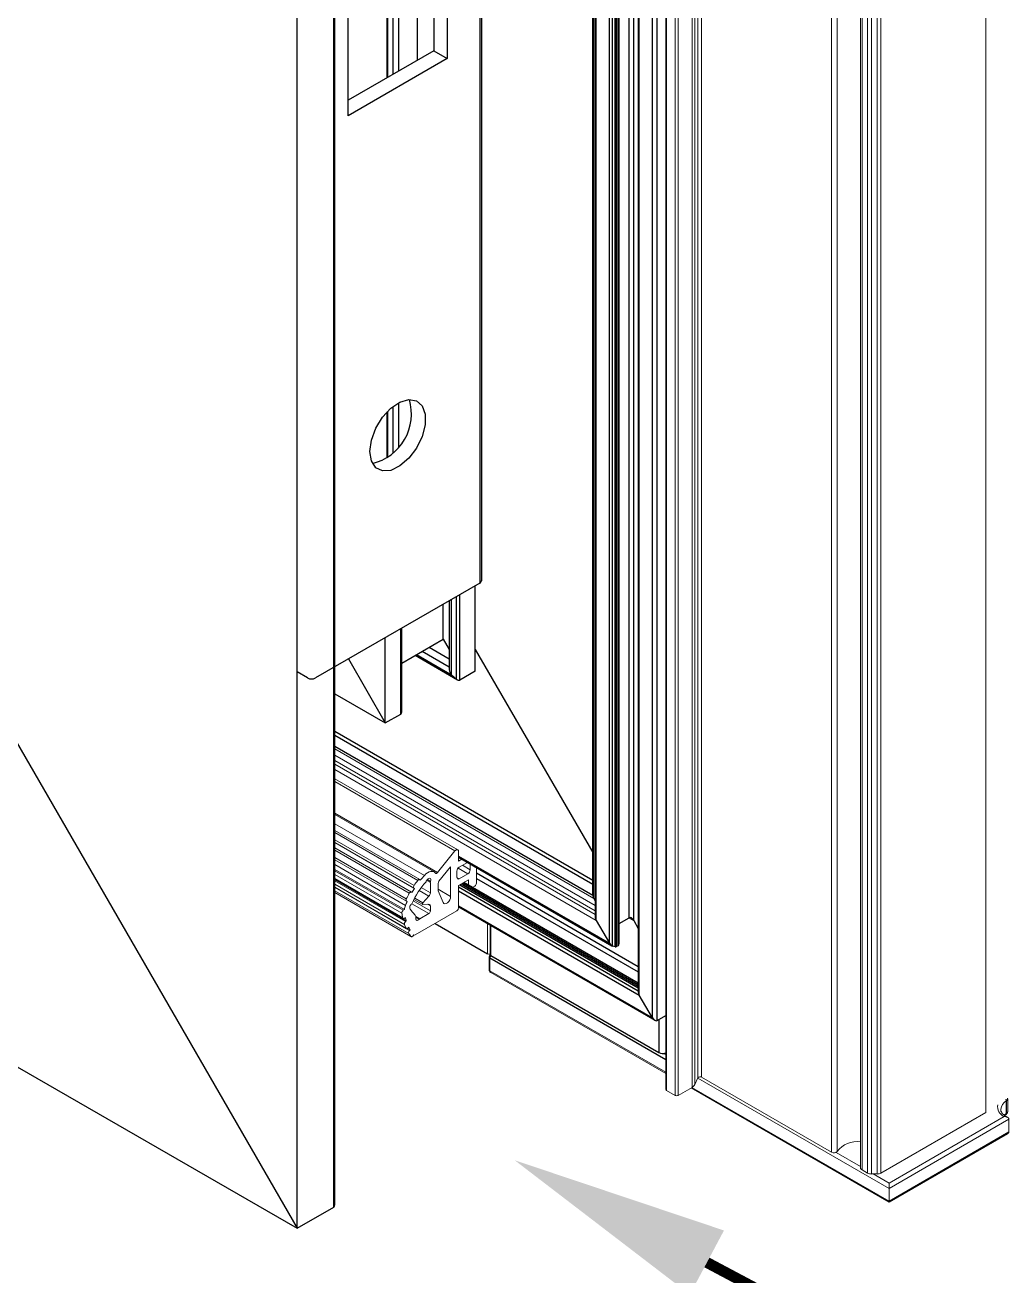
# Model space of a CAD drawing. Header units: millimetres. Extents: x 221 to 2771, y 196 to 840.
# Drawn here: x 2630.76 to 2666.39, y 700.56 to 745.87 of the extents above; entities that cross this region are included whole.
import ezdxf

# ---------------------------------------------------------------- set-up
doc = ezdxf.new("R2010")
doc.units = ezdxf.units.MM

# ---------------------------------------------------------------- blocks, each defined once
blk = doc.blocks.new('Yön Görseli')
at = {"color": 32, "const_width": 0.5}
blk.add_lwpolyline([(1544.066, -90.161), (1544.066, -99.975)], dxfattribs=at)
at = {"color": 32}
blk.add_solid([(1545.732, -99.975), (1542.399, -99.975), (1544.066, -109.975)], dxfattribs=at)
blk = doc.blocks.new('İS.GR.3D')
at = {"color": 252, "linetype": 'Continuous'}
for p, q in [((2666.2, 2381.307), (2666.559, 2381.515)), ((2666.2, 2381.202), (2666.2, 2381.307)), ((2666.559, 2381.515), (2666.729, 2381.515)), ((2666.729, 2381.515), (2667.405, 2381.125)), ((2666.467, 2381.047), (2666.2, 2381.202)), ((2666.2, 2381.202), (2666.2, 2375.08)), ((2666.681, 2381.016), (2666.467, 2381.047)), ((2666.467, 2381.047), (2666.467, 2374.926)), ((2666.839, 2380.924), (2666.681, 2381.016)), ((2666.681, 2381.016), (2666.681, 2374.943)), ((2666.9, 2380.798), (2666.839, 2380.924)), ((2666.839, 2380.924), (2666.839, 2375.035)), ((2669.932, 2379.048), (2666.9, 2380.798)), ((2666.9, 2380.798), (2666.9, 2375.07)), ((2667.405, 2381.125), (2667.454, 2381.033)), ((2667.454, 2381.033), (2670.413, 2379.325)), ((2669.503, 2378.8), (2669.932, 2379.048)), ((2670.413, 2379.325), (2670.565, 2379.301)), ((2670.565, 2379.301), (2672.827, 2377.996)), ((2669.467, 2376.453), (2669.467, 2378.75)), ((2669.678, 2378.473), (2669.479, 2378.721)), ((2669.479, 2378.721), (2669.479, 2376.46)), ((2670.553, 2378.844), (2669.875, 2378.453)), ((2671.996, 2378.011), (2670.553, 2378.844)), ((2670.553, 2378.844), (2670.553, 2377.08)), ((2660.488, 2378.011), (2660.847, 2378.218)), ((2660.847, 2378.218), (2661.018, 2378.218)), ((2661.018, 2378.218), (2661.292, 2378.06)), ((2669.678, 2378.473), (2669.678, 2376.575)), ((2669.875, 2378.453), (2669.875, 2376.689)), ((2660.488, 2377.913), (2660.488, 2378.011)), ((2661.164, 2377.523), (2660.488, 2377.913)), ((2661.292, 2378.06), (2661.347, 2377.937)), ((2661.347, 2377.937), (2661.505, 2377.846)), ((2661.505, 2377.846), (2661.724, 2377.811)), ((2661.724, 2377.811), (2664.756, 2376.061)), ((2672.827, 2377.83), (2666.873, 2374.394)), ((2671.235, 2377.572), (2671.996, 2378.011)), ((2672.827, 2377.83), (2672.827, 2327.992)), ((2672.886, 2377.927), (2672.886, 2328.075)), ((2661.322, 2377.495), (2661.164, 2377.523)), ((2664.282, 2375.787), (2661.322, 2377.495)), ((2661.322, 2377.495), (2661.322, 2377.432)), ((2667.405, 2375.263), (2671.32, 2377.523)), ((2671.32, 2377.523), (2671.235, 2377.572)), ((2671.235, 2377.572), (2671.235, 2377.473)), ((2664.756, 2376.061), (2665.185, 2376.308)), ((2665.323, 2376.322), (2665.753, 2376.207)), ((2665.787, 2376.094), (2665.116, 2375.706)), ((2665.787, 2376.094), (2665.787, 2375.318)), ((2665.823, 2376.143), (2665.823, 2375.298)), ((2664.324, 2375.699), (2664.282, 2375.787)), ((2664.282, 2375.787), (2664.282, 2371.576)), ((2666.586, 2374.394), (2664.324, 2375.699)), ((2664.324, 2375.699), (2664.324, 2371.552)), ((2665.116, 2375.706), (2666.559, 2374.873)), ((2666.559, 2374.873), (2667.32, 2375.312)), ((2667.32, 2375.312), (2667.405, 2375.263)), ((2666.586, 2374.394), (2666.586, 2370.552)), ((2666.873, 2374.394), (2666.873, 2371.089)), ((2669.467, 2367.888), (2669.467, 2369.556)), ((2669.479, 2369.568), (2669.479, 2367.896)), ((2669.678, 2369.748), (2669.678, 2368.062)), ((2669.875, 2369.879), (2669.875, 2368.279)), ((2668.053, 2355.049), (2671.647, 2357.123)), ((2671.159, 2356.842), (2671.159, 2347.277)), ((2671.647, 2357.123), (2671.647, 2346.996)), ((2670.553, 2356.492), (2670.553, 2346.927)), ((2669.479, 2355.872), (2669.479, 2346.307)), ((2669.678, 2355.987), (2669.678, 2346.423)), ((2669.875, 2356.1), (2669.875, 2346.536)), ((2669.467, 2346.301), (2669.467, 2355.865)), ((2668.053, 2344.922), (2668.053, 2355.049)), ((2671.159, 2347.277), (2668.053, 2345.485)), ((2671.159, 2347.277), (2671.647, 2346.996)), ((2671.647, 2346.996), (2668.053, 2344.922)), ((2669.467, 2332.529), (2669.467, 2334.197)), ((2669.479, 2334.209), (2669.479, 2332.537)), ((2669.678, 2334.389), (2669.678, 2332.703)), ((2669.875, 2334.519), (2669.875, 2332.92)), ((2672.827, 2327.992), (2666.873, 2324.556)), ((2666.586, 2324.556), (2666.207, 2324.774))]:
    blk.add_line(p, q, dxfattribs=at)
at = {"color": 252, "linetype": 'Continuous', "flags": 128}
for points in [[(2669.479, 2378.721), (2669.472, 2378.731), (2669.468, 2378.741), (2669.467, 2378.752), (2669.469, 2378.763), (2669.474, 2378.773), (2669.481, 2378.783), (2669.491, 2378.792), (2669.503, 2378.8)], [(2665.753, 2376.207), (2665.777, 2376.198), (2665.798, 2376.186), (2665.813, 2376.172), (2665.821, 2376.156), (2665.823, 2376.139), (2665.818, 2376.122), (2665.805, 2376.107), (2665.787, 2376.094)], [(2668.844, 2368.122), (2668.898, 2368.53), (2669.056, 2368.958), (2669.299, 2369.357), (2669.603, 2369.686), (2669.933, 2369.908), (2670.254, 2370), (2670.531, 2369.951), (2670.735, 2369.766), (2670.842, 2369.466), (2670.842, 2369.084), (2670.735, 2368.66), (2670.531, 2368.241), (2670.254, 2367.871), (2669.933, 2367.592), (2669.603, 2367.433), (2669.299, 2367.412), (2669.056, 2367.53), (2668.898, 2367.776), (2668.844, 2368.122)], [(2668.844, 2332.762), (2668.898, 2333.171), (2669.056, 2333.598), (2669.299, 2333.998), (2669.603, 2334.327), (2669.933, 2334.549), (2670.254, 2334.64), (2670.531, 2334.591), (2670.735, 2334.407), (2670.842, 2334.107), (2670.842, 2333.724), (2670.735, 2333.3), (2670.531, 2332.881), (2670.254, 2332.512), (2669.933, 2332.233), (2669.603, 2332.074), (2669.299, 2332.052), (2669.056, 2332.171), (2668.898, 2332.416), (2668.844, 2332.762)]]:
    blk.add_lwpolyline(points, dxfattribs=at)
at = {"color": 252, "linetype": 'Continuous'}
for centre, radius, start, end in [((2669.791, 2378.603), 0.172, 229.011, 299.3253), ((2672.795, 2377.913), 0.0887, 290.7714, 69.2286), ((2665.272, 2376.139), 0.191, 74.5658, 117.0978), ((2666.729, 2374.671), 0.313, 242.616, 297.384), ((2668.508, 2369.476), 1.842, 283.4786, 16.539), ((2668.508, 2334.117), 1.842, 283.4786, 16.539), ((2672.784, 2328.085), 0.102, 294.3654, 354.301), ((2666.729, 2324.833), 0.313, 242.616, 297.384)]:
    blk.add_arc(centre, radius, start, end, dxfattribs=at)

msp = doc.modelspace()

# ---------------------------------------------------------------- linework, layer by layer
at = {"color": 252, "linetype": 'Continuous'}
for p, q in [((2651.326, 714.357), (2651.326, 776.737)), ((2651.362, 714.239), (2651.362, 776.688)), ((2652.634, 713.537), (2652.634, 776.704)), ((2652.804, 713.439), (2652.804, 776.704)), ((2651.411, 776.362), (2651.411, 713.557)), ((2651.446, 713.439), (2651.446, 776.313)), ((2651.923, 712.614), (2651.923, 776.037)), ((2652.039, 712.511), (2652.039, 776.02)), ((2652.128, 712.487), (2652.128, 776.033)), ((2652.182, 712.492), (2652.182, 776.051)), ((2652.238, 712.524), (2652.238, 776.084)), ((2652.274, 712.602), (2652.274, 776.133)), ((2652.971, 775.461), (2652.971, 710.855)), ((2653.006, 710.737), (2653.006, 775.412)), ((2653.483, 709.912), (2653.483, 775.137)), ((2653.653, 709.814), (2653.653, 775.137)), ((2641.943, 703.054), (2641.943, 768.377)), ((2641.978, 703.131), (2641.978, 768.426)), ((2640.614, 702.286), (2640.614, 767.61)), ((2621.295, 735.746), (2640.614, 702.286)), ((2584.045, 734.943), (2640.614, 702.286)), ((2647.062, 722.469), (2647.062, 725.561)), ((2646.211, 722.337), (2646.211, 725.07)), ((2646.39, 722.179), (2646.39, 725.173)), ((2646.505, 722.148), (2646.505, 725.239)), ((2645.903, 723.629), (2645.903, 724.892)), ((2646.122, 725.018), (2646.122, 722.522)), ((2643.81, 720.592), (2643.81, 723.684)), ((2644.367, 720.913), (2644.367, 724.005)), ((2644.402, 720.991), (2644.402, 724.025)), ((2644.402, 722.762), (2645.903, 723.629)), ((2645.394, 723.335), (2646.122, 722.914)), ((2645.903, 723.629), (2646.122, 723.249)), ((2647.062, 723.253), (2651.326, 715.894)), ((2642.471, 722.911), (2643.81, 720.592)), ((2644.886, 723.042), (2646.421, 722.156)), ((2644.89, 723.044), (2646.39, 722.179)), ((2644.938, 723.072), (2646.211, 722.337)), ((2645.139, 723.188), (2646.122, 722.62)), ((2646.211, 722.337), (2646.39, 722.179)), ((2647.062, 722.469), (2646.505, 722.148)), ((2641.978, 721.649), (2643.81, 720.592)), ((2643.81, 720.592), (2644.367, 720.913)), ((2651.326, 714.888), (2641.978, 720.284)), ((2641.978, 720.146), (2651.326, 714.749)), ((2641.978, 719.754), (2651.326, 714.357)), ((2646.458, 715.768), (2651.923, 712.614)), ((2646.458, 715.728), (2652.008, 712.524)), ((2647.109, 715.159), (2652.971, 711.775)), ((2646.458, 714.651), (2652.971, 710.891)), ((2646.503, 714.728), (2652.971, 710.994)), ((2646.557, 714.759), (2652.971, 711.056)), ((2646.614, 714.792), (2652.971, 711.121)), ((2652.971, 711.162), (2646.649, 714.812)), ((2647.109, 714.963), (2652.971, 711.579)), ((2646.458, 714.517), (2653.006, 710.737)), ((2651.362, 714.239), (2651.411, 714.153)), ((2646.458, 713.967), (2653.483, 709.912)), ((2646.458, 713.926), (2653.568, 709.822)), ((2645.609, 713.33), (2647.515, 712.23)), ((2651.446, 713.439), (2651.923, 712.614)), ((2652.274, 713.328), (2652.634, 713.537)), ((2652.634, 713.537), (2652.804, 713.439)), ((2652.804, 713.439), (2652.971, 713.149)), ((2652.128, 712.487), (2652.039, 712.511)), ((2652.238, 712.524), (2652.182, 712.492)), ((2653.969, 708.395), (2647.597, 712.073)), ((2647.628, 712.164), (2653.709, 708.654)), ((2653.483, 709.912), (2653.006, 710.737)), ((2653.653, 709.814), (2653.969, 709.996)), ((2653.709, 709.846), (2653.709, 708.654)), ((2653.909, 708.625), (2653.969, 708.591)), ((2640.614, 702.286), (2641.943, 703.054))]:
    msp.add_line(p, q, dxfattribs=at)
at = {"color": 21, "linetype": 'Continuous', "lineweight": 15}
for p, q in [((2655.131, 773.058), (2655.131, 707.735)), ((2655.265, 773.079), (2655.265, 707.756)), ((2653.969, 772.638), (2653.969, 707.315)), ((2653.992, 772.606), (2653.992, 707.282)), ((2654.916, 772.714), (2654.916, 707.391)), ((2655.019, 772.818), (2655.019, 707.495)), ((2654.303, 772.426), (2654.303, 707.103)), ((2654.416, 772.426), (2654.416, 707.103)), ((2665.56, 771.806), (2665.56, 706.482)), ((2659.971, 770.362), (2659.971, 705.039)), ((2660.172, 770.395), (2660.172, 705.072)), ((2661.014, 769.808), (2661.014, 704.485)), ((2661.073, 769.726), (2661.073, 704.403)), ((2661.273, 769.611), (2661.273, 704.288)), ((2661.414, 769.577), (2661.414, 704.254)), ((2661.617, 769.577), (2661.617, 704.254)), ((2661.759, 769.611), (2661.759, 704.288)), ((2654.416, 707.103), (2654.916, 707.391)), ((2655.019, 707.495), (2655.131, 707.735)), ((2655.265, 707.756), (2659.971, 705.039)), ((2653.992, 707.282), (2654.303, 707.103)), ((2661.759, 704.288), (2665.56, 706.482)), ((2660.13, 705.034), (2661.014, 704.523)), ((2661.073, 704.403), (2661.273, 704.288)), ((2661.414, 704.254), (2661.617, 704.254))]:
    msp.add_line(p, q, dxfattribs=at)
at = {"color": 8, "linetype": 'Continuous', "lineweight": 15}
for p, q in [((2641.978, 719.656), (2651.362, 714.239)), ((2641.978, 719.427), (2651.411, 713.982)), ((2641.978, 719.231), (2651.411, 713.786)), ((2641.978, 719.101), (2651.411, 713.655)), ((2641.978, 718.905), (2651.446, 713.439))]:
    msp.add_line(p, q, dxfattribs=at)
at = {"color": 35, "linetype": 'Continuous', "lineweight": 15}
for p, q in [((2646.433, 715.998), (2641.978, 718.57)), ((2641.978, 718.467), (2646.331, 715.954)), ((2641.978, 717.321), (2645.701, 715.171)), ((2645.575, 715.196), (2641.978, 717.272)), ((2641.978, 716.944), (2645.227, 715.069)), ((2645.054, 714.919), (2641.978, 716.695)), ((2641.978, 716.623), (2644.984, 714.888)), ((2641.978, 716.364), (2644.852, 714.704)), ((2641.978, 716.26), (2644.843, 714.606)), ((2641.978, 716.256), (2644.861, 714.592)), ((2641.978, 716.073), (2644.758, 714.468)), ((2641.978, 715.979), (2644.677, 714.421)), ((2641.978, 715.716), (2644.57, 714.219)), ((2641.978, 715.634), (2644.575, 714.135)), ((2646.331, 715.954), (2645.701, 715.171)), ((2646.458, 715.584), (2646.458, 715.943)), ((2646.583, 715.656), (2646.458, 715.584)), ((2646.486, 715.371), (2646.781, 715.542)), ((2641.978, 715.46), (2644.539, 713.982)), ((2641.978, 715.287), (2644.499, 713.832)), ((2641.978, 715.237), (2644.46, 713.805)), ((2641.978, 715.106), (2644.411, 713.702)), ((2645.751, 714.856), (2646.175, 715.384)), ((2646.175, 715.384), (2646.175, 714.308)), ((2646.401, 714.996), (2646.401, 715.225)), ((2646.442, 715.332), (2646.797, 715.126)), ((2646.486, 714.947), (2646.797, 715.126)), ((2646.599, 715.437), (2646.882, 715.273)), ((2646.882, 715.273), (2646.882, 715.483)), ((2647.109, 714.784), (2647.109, 715.352)), ((2641.978, 714.954), (2644.439, 713.533)), ((2641.978, 714.939), (2644.455, 713.509)), ((2641.978, 714.918), (2644.568, 713.423)), ((2641.978, 714.879), (2644.542, 713.398)), ((2641.978, 714.753), (2644.505, 713.294)), ((2641.978, 714.645), (2644.56, 713.155)), ((2641.978, 714.638), (2644.572, 713.14)), ((2641.978, 714.635), (2644.684, 713.073)), ((2644.843, 714.606), (2644.861, 714.592)), ((2645.077, 714.892), (2645.063, 714.911)), ((2645.11, 714.627), (2645.44, 714.437)), ((2645.312, 714.89), (2645.44, 714.816)), ((2645.331, 714.919), (2645.447, 714.853)), ((2645.44, 714.816), (2645.44, 714.437)), ((2645.723, 714.506), (2645.723, 714.783)), ((2646.401, 714.996), (2646.486, 714.947)), ((2646.458, 714.702), (2646.826, 714.914)), ((2646.458, 713.885), (2646.458, 714.702)), ((2646.826, 714.914), (2646.826, 714.71)), ((2646.96, 714.632), (2647.052, 714.686)), ((2641.978, 714.517), (2644.659, 712.969)), ((2641.978, 714.451), (2644.738, 712.858)), ((2641.978, 714.449), (2644.746, 712.851)), ((2644.777, 714.456), (2644.758, 714.468)), ((2644.848, 714.203), (2645.165, 714.02)), ((2644.873, 714.25), (2645.173, 714.077)), ((2645.038, 714.523), (2645.391, 714.32)), ((2645.173, 714.077), (2645.391, 714.32)), ((2645.723, 714.57), (2646.175, 714.308)), ((2645.723, 714.506), (2645.902, 714.09)), ((2644.499, 713.832), (2644.46, 713.805)), ((2644.581, 714.132), (2644.603, 714.127)), ((2644.722, 713.839), (2644.716, 713.843)), ((2644.716, 713.843), (2644.72, 713.84)), ((2644.737, 713.815), (2644.894, 713.628)), ((2644.768, 714.043), (2645.383, 713.688)), ((2644.818, 714.145), (2645.44, 713.786)), ((2644.887, 712.913), (2646.401, 713.787)), ((2645.173, 714.018), (2645.391, 714.026)), ((2645.338, 714.024), (2645.44, 713.966)), ((2645.44, 713.966), (2645.44, 713.786)), ((2644.511, 713.526), (2644.534, 713.547)), ((2644.568, 713.423), (2644.542, 713.398)), ((2644.915, 713.578), (2645.055, 713.498)), ((2644.917, 713.546), (2645.032, 713.48)), ((2645.055, 713.498), (2645.383, 713.688)), ((2644.622, 713.151), (2644.708, 713.101)), ((2644.638, 713.166), (2644.66, 713.192)), ((2644.708, 713.101), (2644.684, 713.073)), ((2644.819, 712.886), (2644.84, 712.915)), ((2644.839, 712.914), (2644.847, 712.909))]:
    msp.add_line(p, q, dxfattribs=at)
at = {"color": 0, "linetype": 'Continuous', "lineweight": 15}
for p, q in [((2647.515, 713.316), (2647.515, 712.23)), ((2647.605, 713.264), (2647.605, 712.197)), ((2647.628, 713.251), (2647.628, 712.164)), ((2647.573, 712.106), (2647.573, 711.648)), ((2647.597, 711.616), (2647.597, 712.073)), ((2647.597, 711.616), (2653.969, 707.937)), ((2647.63, 711.556), (2653.969, 707.897)), ((2654.88, 707.371), (2662.05, 703.232)), ((2654.915, 707.391), (2662.05, 703.272)), ((2662.05, 703.729), (2655.127, 707.726)), ((2666.308, 706.908), (2666.294, 706.899)), ((2666.294, 706.441), (2666.294, 706.899)), ((2666.308, 706.451), (2666.308, 706.908)), ((2666.347, 706.511), (2666.347, 706.969)), ((2666.294, 706.441), (2666.308, 706.451)), ((2662.05, 703.925), (2666.221, 706.333)), ((2666.394, 706.237), (2662.05, 703.729)), ((2666.221, 706.385), (2666.294, 706.441)), ((2666.269, 706.387), (2666.284, 706.396)), ((2666.394, 705.78), (2666.394, 706.237)), ((2662.05, 703.272), (2666.394, 705.78)), ((2662.05, 703.232), (2666.342, 705.709)), ((2661.481, 704.254), (2662.05, 703.925)), ((2662.05, 703.272), (2662.05, 703.729))]:
    msp.add_line(p, q, dxfattribs=at)
at = {"color": 35, "linetype": 'Continuous', "lineweight": 15, "flags": 128}
for points in [[(2646.458, 715.943), (2646.455, 715.967), (2646.447, 715.985), (2646.433, 715.998), (2646.416, 716.003), (2646.395, 716.001), (2646.373, 715.992), (2646.351, 715.976), (2646.331, 715.954)], [(2645.624, 715.15), (2645.591, 715.185), (2645.55, 715.207), (2645.502, 715.216), (2645.45, 715.212), (2645.394, 715.194), (2645.337, 715.163), (2645.281, 715.121), (2645.227, 715.069)], [(2645.701, 715.171), (2645.691, 715.16), (2645.68, 715.151), (2645.669, 715.144), (2645.658, 715.14), (2645.648, 715.138), (2645.639, 715.14), (2645.63, 715.144), (2645.624, 715.15)], [(2645.063, 714.911), (2645.056, 714.918), (2645.048, 714.922), (2645.038, 714.923), (2645.027, 714.921), (2645.016, 714.916), (2645.005, 714.909), (2644.994, 714.899), (2644.984, 714.888)], [(2645.447, 714.853), (2645.457, 714.893), (2645.455, 714.929), (2645.442, 714.955), (2645.419, 714.967), (2645.389, 714.963), (2645.357, 714.945), (2645.327, 714.914), (2645.304, 714.875)], [(2644.57, 714.219), (2644.564, 714.205), (2644.56, 714.19), (2644.558, 714.176), (2644.559, 714.163), (2644.561, 714.152), (2644.566, 714.143), (2644.573, 714.136), (2644.581, 714.132)], [(2644.758, 714.468), (2644.749, 714.471), (2644.739, 714.472), (2644.728, 714.469), (2644.717, 714.464), (2644.706, 714.456), (2644.695, 714.446), (2644.685, 714.434), (2644.677, 714.421)], [(2645.902, 714.09), (2645.928, 714.057), (2645.966, 714.044), (2646.012, 714.053), (2646.06, 714.082), (2646.106, 714.128), (2646.143, 714.186), (2646.167, 714.248), (2646.175, 714.308)], [(2644.751, 714.022), (2644.731, 714), (2644.715, 713.974), (2644.703, 713.946), (2644.695, 713.918), (2644.694, 713.892), (2644.697, 713.869), (2644.706, 713.852), (2644.72, 713.84)], [(2645.173, 714.077), (2645.167, 714.068), (2645.161, 714.058), (2645.158, 714.048), (2645.157, 714.038), (2645.158, 714.029), (2645.161, 714.023), (2645.167, 714.019), (2645.173, 714.018)], [(2644.439, 713.533), (2644.443, 713.522), (2644.449, 713.514), (2644.457, 713.508), (2644.466, 713.506), (2644.477, 713.506), (2644.488, 713.51), (2644.5, 713.517), (2644.511, 713.526)], [(2644.915, 713.521), (2644.914, 713.493), (2644.919, 713.47), (2644.929, 713.453), (2644.945, 713.443), (2644.965, 713.441), (2644.987, 713.447), (2645.01, 713.46), (2645.032, 713.48)], [(2644.56, 713.155), (2644.566, 713.146), (2644.573, 713.14), (2644.582, 713.137), (2644.593, 713.137), (2644.604, 713.14), (2644.615, 713.146), (2644.627, 713.155), (2644.638, 713.166)], [(2644.738, 712.858), (2644.745, 712.851), (2644.754, 712.848), (2644.764, 712.847), (2644.775, 712.85), (2644.786, 712.855), (2644.798, 712.863), (2644.809, 712.873), (2644.819, 712.886)]]:
    msp.add_lwpolyline(points, dxfattribs=at)
at = {"color": 0, "linetype": 'Continuous', "lineweight": 15, "flags": 128}
for points in [[(2666.347, 706.969), (2666.338, 706.938), (2666.308, 706.908)], [(2666.308, 706.451), (2666.338, 706.481), (2666.347, 706.511)], [(2662.05, 703.925), (2662.05, 703.904), (2662.05, 703.88), (2662.05, 703.854), (2662.05, 703.827), (2662.05, 703.8), (2662.05, 703.774), (2662.05, 703.75), (2662.05, 703.729)], [(2662.05, 703.272), (2662.05, 703.255), (2662.05, 703.242), (2662.05, 703.234), (2662.05, 703.232), (2662.05, 703.232)]]:
    msp.add_lwpolyline(points, dxfattribs=at)
at = {"color": 35, "linetype": 'Continuous', "lineweight": 15}
for centre, radius, start, end in [((2647.834, 712.695), 3.525, 137.6818, 141.4542), ((2646.586, 715.216), 0.184, 122.6058, 177.3946), ((2646.698, 715.282), 0.184, 302.6054, 357.3942), ((2647.742, 712.699), 3.262, 138.9301, 155.3229), ((2644.91, 714.65), 0.08, 136.8661, 213.1879), ((2648.137, 712.481), 3.967, 142.6497, 145.9075), ((2645.18, 714.932), 0.136, 318.9302, 335.4388), ((2645.543, 714.814), 0.104, 158.4134, 178.9327), ((2645.845, 714.777), 0.123, 140.2281, 177.3598), ((2646.453, 714.987), 0.0524, 170.7867, 309.2025), ((2646.986, 714.789), 0.123, 302.605, 357.395), ((2648.22, 712.424), 4.068, 150.5949, 153.8024), ((2648.106, 712.49), 3.867, 147.0694, 149.4382), ((2645.254, 714.446), 0.186, 317.3804, 357.2078), ((2644.531, 713.707), 0.121, 126.0744, 182.4853), ((2646.686, 714.003), 2.295, 187.526, 191.805), ((2645.066, 713.758), 0.572, 156.9908, 172.602), ((2647.999, 712.541), 3.748, 154.9715, 157.3901), ((2644.704, 713.811), 0.0339, 7.2341, 60.3916), ((2644.657, 714.117), 0.133, 314.7146, 335.4548), ((2645.317, 713.791), 0.123, 302.6046, 357.3951), ((2645.389, 713.975), 0.0515, 349.8415, 88.1397), ((2646.335, 713.891), 0.123, 302.6064, 357.3936), ((2644.615, 713.314), 0.112, 130.6732, 190.1968), ((2646.101, 713.845), 1.689, 199.0342, 204.1192), ((2646.378, 713.986), 1.895, 193.3785, 197.2808), ((2644.782, 713.551), 0.136, 347.008, 34.4527), ((2645.105, 713.414), 0.0984, 120.7508, 137.7591), ((2644.752, 713.002), 0.0986, 134.1219, 199.2705), ((2645.758, 713.665), 1.3, 212.3105, 218.3403), ((2645.931, 713.813), 1.415, 206.0582, 210.204), ((2644.865, 712.941), 0.036, 226.6565, 308.4678)]:
    msp.add_arc(centre, radius, start, end, dxfattribs=at)
at = {"color": 0, "linetype": 'Continuous', "lineweight": 15}
for centre, radius, start, end in [((2647.572, 712.342), 0.126, 243.0906, 284.9969), ((2647.611, 712.108), 0.0377, 183.3875, 247.8872), ((2647.645, 712.201), 0.0402, 185.6937, 245.6271), ((2647.613, 711.652), 0.0402, 185.6913, 245.6273), ((2666.472, 706.568), 0.376, 118.2982, 175.0006), ((2666.146, 706.895), 0.148, 1.3647, 25.7318), ((2666.16, 706.905), 0.148, 1.3622, 25.7344), ((2666.392, 706.707), 0.41, 171.8758, 245.4553), ((2666.246, 706.446), 0.0624, 307.5348, 4.629), ((2666.231, 706.436), 0.0624, 307.5345, 4.6279)]:
    msp.add_arc(centre, radius, start, end, dxfattribs=at)
at = {"color": 252, "linetype": 'Continuous'}
msp.add_arc((2653.852, 708.932), 0.312, 242.8867, 291.9999, dxfattribs=at)
at = {"color": 21, "linetype": 'Continuous', "lineweight": 15}
for centre, radius, start, end in [((2654.802, 707.608), 0.245, 297.6415, 332.3527), ((2655.21, 707.666), 0.105, 58.8122, 138.7726), ((2654.009, 707.319), 0.0402, 185.6977, 245.6231), ((2654.36, 707.212), 0.123, 242.6093, 297.3925), ((2660.893, 704.531), 0.901, 82.2742, 143.1202), ((2660.053, 705.173), 0.156, 238.4811, 319.9822), ((2661.112, 704.493), 0.0983, 184.9233, 246.3959), ((2661.408, 704.542), 0.289, 241.9592, 271.1451), ((2661.623, 704.542), 0.289, 268.8566, 298.0391)]:
    msp.add_arc(centre, radius, start, end, dxfattribs=at)
at = {"color": 252, "linetype": 'Continuous'}
for centre, start_param, end_param in [((2646.242, 722.453), 0.785358, 2.094354), ((2646.421, 722.295), 2.094354, 3.141552), ((2644.282, 721.06), 3.141552, 4.18875), ((2644.282, 721.06), 3.141552, 3.92695), ((2651.446, 714.288), 0.785358, 1.570756), ((2651.531, 713.488), 0.785358, 1.570756), ((2652.719, 713.39), 4.712348, 6.283145), ((2652.008, 712.663), 1.570756, 2.617953), ((2652.097, 712.639), 2.617953, 3.141552), ((2652.154, 712.671), 3.141552, 3.92695), ((2653.091, 710.786), 0.523558, 1.570756), ((2653.091, 710.786), 0.785358, 1.570756), ((2653.568, 709.961), 1.570756, 3.141552), ((2641.858, 703.201), 3.141552, 3.92695)]:
    msp.add_ellipse(centre, major_axis=(-0.085, 0.147), ratio=0.577335, start_param=start_param, end_param=end_param, dxfattribs=at)
at = {"color": 0, "linetype": 'Continuous', "lineweight": 15}
for centre, start_param, end_param in [((2647.71, 712.106), 1.781284, 2.65014), ((2647.71, 711.648), 2.65014, 3.435619)]:
    msp.add_ellipse(centre, major_axis=(0.0997, 0.075), ratio=0.711574, start_param=start_param, end_param=end_param, dxfattribs=at)
for points, knots in [([(2647.613, 712.185), (2647.607, 712.18), (2647.591, 712.167), (2647.576, 712.138), (2647.574, 712.116), (2647.573, 712.106)], [0, 0, 0, 0, 0.267843, 0.671524, 1, 1, 1, 1]), ([(2647.573, 711.648), (2647.575, 711.636), (2647.577, 711.612), (2647.596, 711.582), (2647.615, 711.563), (2647.629, 711.557), (2647.632, 711.556)], [0, 0, 0, 0, 0.31916, 0.613294, 0.909112, 1, 1, 1, 1]), ([(2666.345, 706.968), (2666.346, 706.973), (2666.348, 706.984), (2666.344, 706.994), (2666.341, 707.001)], [0, 0, 0, 0, 0.369753, 1, 1, 1, 1]), ([(2666.375, 706.289), (2666.338, 706.308), (2666.233, 706.361), (2666.129, 706.474), (2666.084, 706.553), (2666.099, 706.597), (2666.1, 706.6)], [0, 0, 0, 0, 0.2039057, 0.5818031, 0.9709415, 1, 1, 1, 1]), ([(2666.284, 706.396), (2666.297, 706.407), (2666.322, 706.428), (2666.344, 706.471), (2666.345, 706.499), (2666.345, 706.511)], [0, 0, 0, 0, 0.375231, 0.731829, 1, 1, 1, 1]), ([(2666.221, 706.333), (2666.222, 706.333), (2666.241, 706.333), (2666.281, 706.329), (2666.334, 706.312), (2666.37, 706.287), (2666.39, 706.262), (2666.392, 706.245), (2666.394, 706.237)], [0, 0, 0, 0, 0.006037, 0.246854, 0.529868, 0.729505, 0.864354, 1, 1, 1, 1]), ([(2666.394, 705.78), (2666.392, 705.771), (2666.39, 705.754), (2666.371, 705.729), (2666.352, 705.717), (2666.341, 705.71)], [0, 0, 0, 0, 0.301923, 0.602086, 1, 1, 1, 1])]:
    msp.add_open_spline(points, degree=3, knots=knots, dxfattribs=at)

# ---------------------------------------------------------------- block references
msp.add_blockref('İS.GR.3D', (-25.594, -1602.333))
at = {"color": 21, "linetype": 'Continuous', "lineweight": 15, "xscale": 0.7884799999999998, "yscale": 0.7884799999999998, "zscale": 0.7884799999999998, "rotation": 241.9875270049491}
msp.add_blockref('Yön Görseli', (3296.848, 1738.859), dxfattribs=at)

doc.saveas('drawing.dxf')
